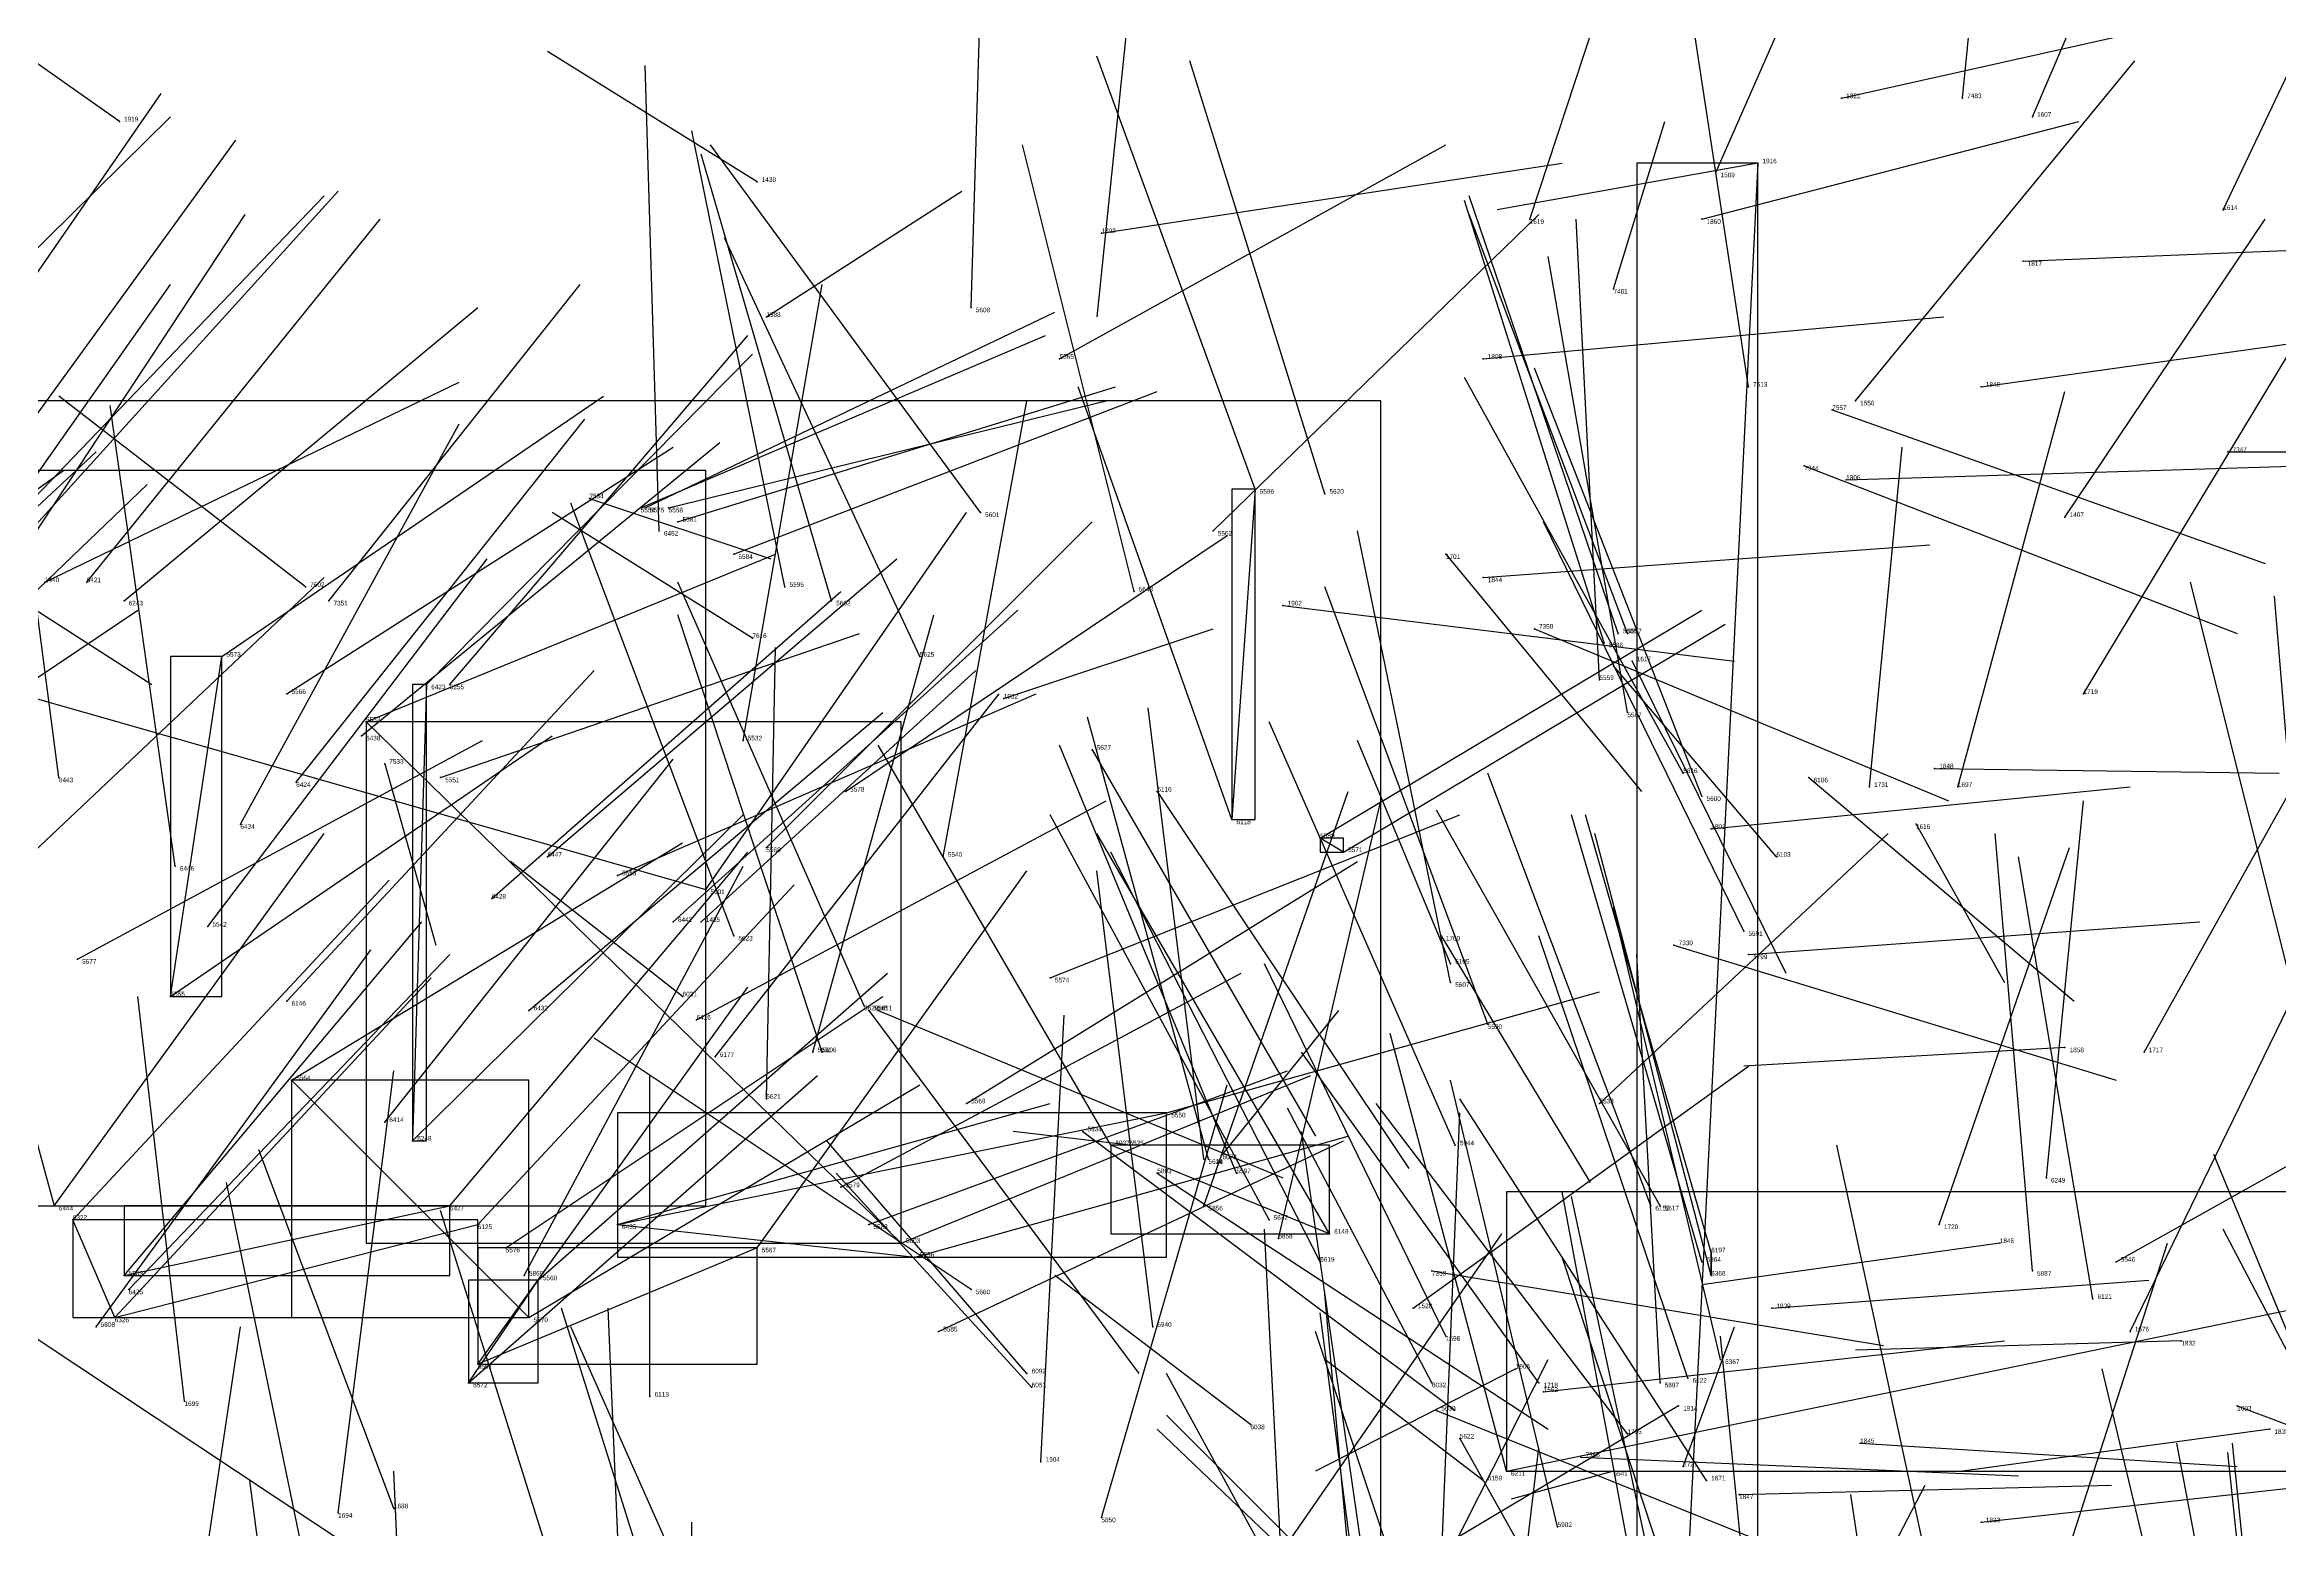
# Model space of a CAD drawing. Extents: x 59.1 to 70.8, y 600.3 to 605.1.
# Drawn here: x 67.192 to 67.6721, y 604.1285 to 604.4475 of the extents above; entities that cross this region are included whole.
import ezdxf

# ---------------------------------------------------------------- set-up
doc = ezdxf.new("R2010")
doc.units = 0
for name, color, linetype in [('Clients', 3, 'CONTINUOUS'), ('Facilities', 3, 'CONTINUOUS'), ('Facilities_lines', 3, 'CONTINUOUS'), ('Min_max_boxes', 1, 'CONTINUOUS'), ('Normals', 1, 'CONTINUOUS'), ('Source_points', 5, 'CONTINUOUS'), ('Text', 3, 'CONTINUOUS')]:
    doc.layers.add(name, color=color, linetype=linetype)

msp = doc.modelspace()

# ---------------------------------------------------------------- linework, layer by layer
at = {"layer": 'Clients', "color": 5}
for p in [(67.23, 604.316, 454.893), (67.261, 604.302, 454.747), (67.447, 604.281, 453.86), (67.466, 604.277, 454.606), (67.334, 604.266, 455.063), (67.433, 604.218, 454.636), (67.271, 604.212, 455.324), (67.421, 604.211, 453.568), (67.194, 604.198, 455.51), (67.279, 604.198, 455.25), (67.198, 604.195, 455.164), (67.285, 604.194, 455.182), (67.55, 604.188, 453.77), (67.379, 604.187, 454.679), (67.298, 604.182, 454.905), (67.296, 604.174, 454.783), (67.285, 604.164, 454.964)]:
    msp.add_point(p, dxfattribs=at)
at = {"layer": 'Facilities', "color": 3}
for p in [(67.578, 604.436, 448.602), (67.604, 604.436, 459.03), (67.208, 604.431, 449.168), (67.619, 604.432, 452.947), (67.345, 604.418, 451.651), (67.551, 604.42, 452.876), (67.56, 604.422, 449.364), (67.511, 604.41, 452.859), (67.548, 604.41, 448.665), (67.66, 604.412, 452.912), (67.419, 604.407, 448.447), (67.617, 604.401, 448.368), (67.529, 604.395, 459.02), (67.347, 604.389, 451.007), (67.391, 604.391, 454.457), (67.41, 604.38, 454.617), (67.501, 604.38, 448.396), (67.558, 604.374, 458.954), (67.581, 604.371, 453.103), (67.608, 604.374, 448.6), (67.576, 604.369, 461.947), (67.57, 604.357, 461.733), (67.661, 604.36, 461.156), (67.452, 604.352, 454.315), (67.467, 604.351, 454.172), (67.579, 604.354, 448.446), (67.309, 604.35, 462.279), (67.32, 604.348, 454.743), (67.321, 604.348, 454.824), (67.326, 604.348, 454.668), (67.393, 604.347, 454.388), (67.626, 604.346, 452.81), (67.324, 604.343, 455.745), (67.328, 604.345, 454.592), (67.443, 604.343, 454.51), (67.34, 604.338, 454.521), (67.493, 604.338, 452.808), (67.192, 604.332, 451.584), (67.201, 604.332, 455.196), (67.501, 604.333, 448.516), (67.209, 604.328, 455.04), (67.248, 604.331, 458.717), (67.253, 604.328, 461.861), (67.351, 604.331, 454.446), (67.361, 604.328, 454.373), (67.426, 604.33, 454.244), (67.458, 604.327, 449.137), (67.512, 604.322, 461.434), (67.344, 604.32, 458.792), (67.527, 604.319, 454.376), (67.53, 604.321, 454.187), (67.532, 604.321, 454.28), (67.38, 604.316, 454.301), (67.533, 604.315, 452.743), (67.244, 604.308, 454.822), (67.274, 604.31, 455.109), (67.279, 604.31, 455.015), (67.526, 604.311, 454.491), (67.63, 604.308, 452.739), (67.398, 604.307, 450.871), (67.532, 604.304, 454.423), (67.26, 604.299, 455.313), (67.342, 604.298, 455.793), (67.265, 604.293, 462.482), (67.417, 604.296, 454.004), (67.195, 604.29, 455.695), (67.246, 604.289, 455.418), (67.277, 604.29, 454.678), (67.544, 604.291, 454.15), (67.571, 604.29, 457.759), (67.598, 604.292, 448.657), (67.364, 604.287, 454.849), (67.431, 604.287, 453.934), (67.548, 604.286, 454.215), (67.584, 604.288, 452.679), (67.603, 604.288, 452.668), (67.234, 604.28, 455.524), (67.55, 604.279, 448.488), (67.594, 604.28, 452.987), (67.347, 604.275, 454.958), (67.471, 604.274, 454.599), (67.22, 604.271, 455.632), (67.3, 604.273, 455.252), (67.315, 604.269, 454.536), (67.385, 604.273, 455.81), (67.564, 604.273, 457.641), (67.288, 604.264, 455.354), (67.227, 604.258, 455.544), (67.327, 604.259, 455.164), (67.333, 604.259, 451.664), (67.34, 604.256, 454.464), (67.492, 604.256, 452.808), (67.557, 604.257, 454.157), (67.199, 604.251, 454.967), (67.494, 604.25, 457.692), (67.542, 604.254, 461.869), (67.558, 604.252, 448.445), (67.408, 604.247, 454.779), (67.494, 604.246, 454.457), (67.219, 604.243, 454.894), (67.244, 604.242, 455.471), (67.329, 604.243, 457.317), (67.368, 604.241, 454.321), (67.296, 604.24, 455.283), (67.332, 604.238, 455.102), (67.369, 604.24, 454.168), (67.371, 604.24, 454.396), (67.502, 604.237, 454.388), (67.357, 604.231, 454.417), (67.359, 604.231, 454.356), (67.626, 604.232, 448.669), (67.643, 604.231, 452.584), (67.336, 604.23, 455.032), (67.245, 604.225, 454.827), (67.347, 604.221, 454.476), (67.39, 604.22, 454.855), (67.526, 604.22, 455.859), (67.265, 604.216, 455.401), (67.415, 604.214, 453.642), (67.425, 604.211, 455.849), (67.441, 604.208, 454.499), (67.442, 604.208, 454.433), (67.445, 604.209, 457.806), (67.495, 604.211, 453.648), (67.363, 604.202, 454.551), (67.431, 604.205, 453.494), (67.448, 604.205, 454.363), (67.622, 604.204, 456.636), (67.441, 604.198, 453.423), (67.537, 604.198, 453.641), (67.539, 604.198, 454.106), (67.315, 604.194, 454.659), (67.369, 604.194, 454.749), (67.455, 604.195, 454.293), (67.599, 604.194, 452.53), (67.291, 604.189, 454.771), (67.345, 604.189, 454.982), (67.376, 604.19, 454.612), (67.457, 604.191, 453.349), (67.468, 604.192, 453.572), (67.612, 604.19, 448.672), (67.209, 604.183, 455.231), (67.295, 604.183, 455.044), (67.466, 604.186, 454.225), (67.49, 604.184, 461.441), (67.548, 604.186, 453.704), (67.55, 604.183, 453.836), (67.619, 604.184, 453.448), (67.637, 604.186, 455.805), (67.21, 604.18, 455.299), (67.391, 604.18, 454.081), (67.632, 604.178, 453.528), (67.207, 604.174, 455.182), (67.486, 604.176, 453.206), (67.563, 604.176, 448.56), (67.203, 604.172, 455.245), (67.384, 604.171, 454.628), (67.43, 604.172, 453.792), (67.493, 604.17, 452.753), (67.64, 604.171, 452.465), (67.651, 604.169, 448.61), (67.552, 604.165, 453.643), (67.283, 604.16, 454.903), (67.403, 604.162, 457.563), (67.404, 604.159, 457.493), (67.49, 604.16, 457.364), (67.508, 604.163, 449.257), (67.513, 604.16, 452.605), (67.539, 604.16, 453.466), (67.545, 604.161, 453.554), (67.222, 604.156, 452.821), (67.322, 604.157, 457.877), (67.491, 604.154, 454.082), (67.514, 604.158, 453.138), (67.543, 604.155, 449.267), (67.663, 604.155, 452.857), (67.451, 604.151, 457.447), (67.532, 604.149, 452.535), (67.67, 604.15, 448.67), (67.496, 604.148, 454.013), (67.582, 604.147, 448.517), (67.406, 604.143, 449.099), (67.506, 604.141, 453.944), (67.522, 604.144, 461.278), (67.529, 604.141, 455.865), (67.544, 604.142, 452.839), (67.501, 604.139, 457.564), (67.549, 604.139, 452.462), (67.556, 604.136, 448.604), (67.255, 604.132, 452.87), (67.267, 604.133, 452.758), (67.419, 604.131, 453.265), (67.608, 604.13, 448.652), (67.517, 604.129, 453.873)]:
    msp.add_point(p, dxfattribs=at)
at = {"layer": 'Facilities_lines', "color": 3}
for p, q in [((67.56, 604.422, 449.364), (67.534, 603.898, 448.568)), ((67.479, 603.978, 452.59), (66.886, 604.371, 453.255)), ((67.452, 604.352, 454.315), (67.447, 604.281, 453.86)), ((67.162, 604.315, 455.448), (67.334, 604.266, 455.063)), ((67.162, 604.315, 455.448), (67.194, 604.198, 455.51)), ((67.219, 604.243, 454.894), (67.23, 604.316, 454.893)), ((67.274, 604.31, 455.109), (67.271, 604.212, 455.324)), ((67.376, 604.19, 454.612), (67.261, 604.302, 454.747)), ((67.471, 604.274, 454.599), (67.466, 604.277, 454.606)), ((67.245, 604.225, 454.827), (67.296, 604.174, 454.783)), ((67.315, 604.194, 454.659), (67.433, 604.218, 454.636)), ((67.468, 604.192, 453.572), (67.421, 604.211, 453.568)), ((67.209, 604.183, 455.231), (67.279, 604.198, 455.25)), ((67.506, 604.141, 453.944), (67.797, 604.201, 453.773)), ((67.207, 604.174, 455.182), (67.198, 604.195, 455.164)), ((67.207, 604.174, 455.182), (67.285, 604.194, 455.182)), ((67.315, 604.194, 454.659), (67.379, 604.187, 454.679)), ((67.345, 604.189, 454.982), (67.285, 604.164, 454.964)), ((67.55, 604.183, 453.836), (67.55, 604.188, 453.77)), ((67.283, 604.16, 454.903), (67.298, 604.182, 454.905))]:
    msp.add_line(p, q, dxfattribs=at)
at = {"layer": 'Min_max_boxes', "color": 1}
for p, q in [((67.56, 604.422, 448.568), (67.534, 604.422, 448.568)), ((67.534, 604.422, 448.568), (67.534, 603.898, 448.568)), ((67.56, 604.422, 449.364), (67.534, 604.422, 449.364)), ((67.534, 604.422, 449.364), (67.534, 603.898, 449.364)), ((67.534, 604.422, 448.568), (67.534, 604.422, 449.364)), ((67.56, 603.898, 448.568), (67.56, 604.422, 448.568)), ((67.56, 603.898, 449.364), (67.56, 604.422, 449.364)), ((67.56, 604.422, 448.568), (67.56, 604.422, 449.364)), ((67.479, 604.371, 452.56), (66.886, 604.371, 452.56)), ((67.479, 604.371, 453.255), (66.886, 604.371, 453.255)), ((67.479, 603.971, 452.56), (67.479, 604.371, 452.56)), ((67.479, 603.971, 453.255), (67.479, 604.371, 453.255)), ((67.479, 604.371, 452.56), (67.479, 604.371, 453.255)), ((67.334, 604.356, 455.063), (67.161, 604.356, 455.063)), ((67.334, 604.356, 455.51), (67.161, 604.356, 455.51)), ((67.334, 604.198, 455.063), (67.334, 604.356, 455.063)), ((67.334, 604.198, 455.51), (67.334, 604.356, 455.51)), ((67.334, 604.356, 455.063), (67.334, 604.356, 455.51)), ((67.452, 604.352, 453.86), (67.447, 604.352, 453.86)), ((67.447, 604.352, 453.86), (67.447, 604.281, 453.86)), ((67.452, 604.352, 454.315), (67.447, 604.352, 454.315)), ((67.447, 604.352, 454.315), (67.447, 604.281, 454.315)), ((67.447, 604.352, 453.86), (67.447, 604.352, 454.315)), ((67.452, 604.281, 453.86), (67.452, 604.352, 453.86)), ((67.452, 604.281, 454.315), (67.452, 604.352, 454.315)), ((67.452, 604.352, 453.86), (67.452, 604.352, 454.315)), ((67.23, 604.316, 454.893), (67.219, 604.316, 454.893)), ((67.219, 604.316, 454.893), (67.219, 604.243, 454.893)), ((67.23, 604.316, 454.894), (67.219, 604.316, 454.894)), ((67.219, 604.316, 454.894), (67.219, 604.243, 454.894)), ((67.219, 604.316, 454.893), (67.219, 604.316, 454.894)), ((67.23, 604.243, 454.893), (67.23, 604.316, 454.893)), ((67.23, 604.243, 454.894), (67.23, 604.316, 454.894)), ((67.23, 604.316, 454.893), (67.23, 604.316, 454.894)), ((67.274, 604.31, 455.109), (67.271, 604.31, 455.109)), ((67.271, 604.31, 455.109), (67.271, 604.212, 455.109)), ((67.274, 604.31, 455.324), (67.271, 604.31, 455.324)), ((67.271, 604.31, 455.324), (67.271, 604.212, 455.324)), ((67.271, 604.31, 455.109), (67.271, 604.31, 455.324)), ((67.274, 604.212, 455.109), (67.274, 604.31, 455.109)), ((67.274, 604.212, 455.324), (67.274, 604.31, 455.324)), ((67.274, 604.31, 455.109), (67.274, 604.31, 455.324)), ((67.376, 604.302, 454.612), (67.261, 604.302, 454.612)), ((67.261, 604.302, 454.612), (67.261, 604.19, 454.612)), ((67.376, 604.302, 454.747), (67.261, 604.302, 454.747)), ((67.261, 604.302, 454.747), (67.261, 604.19, 454.747)), ((67.261, 604.302, 454.612), (67.261, 604.302, 454.747)), ((67.376, 604.19, 454.612), (67.376, 604.302, 454.612)), ((67.376, 604.19, 454.747), (67.376, 604.302, 454.747)), ((67.376, 604.302, 454.612), (67.376, 604.302, 454.747)), ((67.447, 604.281, 453.86), (67.452, 604.281, 453.86)), ((67.447, 604.281, 454.315), (67.452, 604.281, 454.315)), ((67.447, 604.281, 453.86), (67.447, 604.281, 454.315)), ((67.452, 604.281, 453.86), (67.452, 604.281, 454.315)), ((67.471, 604.277, 454.599), (67.466, 604.277, 454.599)), ((67.466, 604.277, 454.599), (67.466, 604.274, 454.599)), ((67.471, 604.277, 454.606), (67.466, 604.277, 454.606)), ((67.466, 604.277, 454.606), (67.466, 604.274, 454.606)), ((67.466, 604.277, 454.599), (67.466, 604.277, 454.606)), ((67.466, 604.274, 454.599), (67.471, 604.274, 454.599)), ((67.466, 604.274, 454.606), (67.471, 604.274, 454.606)), ((67.466, 604.274, 454.599), (67.466, 604.274, 454.606)), ((67.471, 604.274, 454.599), (67.471, 604.277, 454.599)), ((67.471, 604.274, 454.606), (67.471, 604.277, 454.606)), ((67.471, 604.277, 454.599), (67.471, 604.277, 454.606)), ((67.471, 604.274, 454.599), (67.471, 604.274, 454.606)), ((67.219, 604.243, 454.893), (67.23, 604.243, 454.893)), ((67.219, 604.243, 454.894), (67.23, 604.243, 454.894)), ((67.219, 604.243, 454.893), (67.219, 604.243, 454.894)), ((67.23, 604.243, 454.893), (67.23, 604.243, 454.894)), ((67.296, 604.225, 454.783), (67.245, 604.225, 454.783)), ((67.245, 604.225, 454.783), (67.245, 604.174, 454.783)), ((67.296, 604.225, 454.827), (67.245, 604.225, 454.827)), ((67.245, 604.225, 454.827), (67.245, 604.174, 454.827)), ((67.245, 604.225, 454.783), (67.245, 604.225, 454.827)), ((67.296, 604.174, 454.783), (67.296, 604.225, 454.783)), ((67.296, 604.174, 454.827), (67.296, 604.225, 454.827)), ((67.296, 604.225, 454.783), (67.296, 604.225, 454.827)), ((67.433, 604.218, 454.636), (67.315, 604.218, 454.636)), ((67.315, 604.218, 454.636), (67.315, 604.187, 454.636)), ((67.433, 604.218, 454.679), (67.315, 604.218, 454.679)), ((67.315, 604.218, 454.679), (67.315, 604.187, 454.679)), ((67.315, 604.218, 454.636), (67.315, 604.218, 454.679)), ((67.433, 604.187, 454.636), (67.433, 604.218, 454.636)), ((67.433, 604.187, 454.679), (67.433, 604.218, 454.679)), ((67.433, 604.218, 454.636), (67.433, 604.218, 454.679)), ((67.271, 604.212, 455.109), (67.274, 604.212, 455.109)), ((67.271, 604.212, 455.324), (67.274, 604.212, 455.324)), ((67.271, 604.212, 455.109), (67.271, 604.212, 455.324)), ((67.274, 604.212, 455.109), (67.274, 604.212, 455.324)), ((67.468, 604.211, 453.568), (67.421, 604.211, 453.568)), ((67.421, 604.211, 453.568), (67.421, 604.192, 453.568)), ((67.468, 604.211, 453.572), (67.421, 604.211, 453.572)), ((67.421, 604.211, 453.572), (67.421, 604.192, 453.572)), ((67.421, 604.211, 453.568), (67.421, 604.211, 453.572)), ((67.468, 604.192, 453.568), (67.468, 604.211, 453.568)), ((67.468, 604.192, 453.572), (67.468, 604.211, 453.572)), ((67.468, 604.211, 453.568), (67.468, 604.211, 453.572)), ((67.161, 604.198, 455.063), (67.334, 604.198, 455.063)), ((67.161, 604.198, 455.51), (67.334, 604.198, 455.51)), ((67.279, 604.198, 455.231), (67.209, 604.198, 455.231)), ((67.209, 604.198, 455.231), (67.209, 604.183, 455.231)), ((67.279, 604.198, 455.25), (67.209, 604.198, 455.25)), ((67.209, 604.198, 455.25), (67.209, 604.183, 455.25)), ((67.209, 604.198, 455.231), (67.209, 604.198, 455.25)), ((67.279, 604.183, 455.231), (67.279, 604.198, 455.231)), ((67.279, 604.183, 455.25), (67.279, 604.198, 455.25)), ((67.279, 604.198, 455.231), (67.279, 604.198, 455.25)), ((67.334, 604.198, 455.063), (67.334, 604.198, 455.51)), ((67.797, 604.201, 453.773), (67.506, 604.201, 453.773)), ((67.506, 604.201, 453.773), (67.506, 604.141, 453.773)), ((67.797, 604.201, 453.944), (67.506, 604.201, 453.944)), ((67.506, 604.201, 453.944), (67.506, 604.141, 453.944)), ((67.506, 604.201, 453.773), (67.506, 604.201, 453.944)), ((67.285, 604.195, 455.164), (67.198, 604.195, 455.164)), ((67.198, 604.195, 455.164), (67.198, 604.174, 455.164)), ((67.285, 604.195, 455.182), (67.198, 604.195, 455.182)), ((67.198, 604.195, 455.182), (67.198, 604.174, 455.182)), ((67.198, 604.195, 455.164), (67.198, 604.195, 455.182)), ((67.285, 604.174, 455.164), (67.285, 604.195, 455.164)), ((67.285, 604.174, 455.182), (67.285, 604.195, 455.182)), ((67.285, 604.195, 455.164), (67.285, 604.195, 455.182)), ((67.261, 604.19, 454.612), (67.376, 604.19, 454.612)), ((67.261, 604.19, 454.747), (67.376, 604.19, 454.747)), ((67.261, 604.19, 454.612), (67.261, 604.19, 454.747)), ((67.345, 604.189, 454.964), (67.285, 604.189, 454.964)), ((67.285, 604.189, 454.964), (67.285, 604.164, 454.964)), ((67.345, 604.189, 454.982), (67.285, 604.189, 454.982)), ((67.285, 604.189, 454.982), (67.285, 604.164, 454.982)), ((67.285, 604.189, 454.964), (67.285, 604.189, 454.982)), ((67.345, 604.164, 454.964), (67.345, 604.189, 454.964)), ((67.345, 604.164, 454.982), (67.345, 604.189, 454.982)), ((67.345, 604.189, 454.964), (67.345, 604.189, 454.982)), ((67.376, 604.19, 454.612), (67.376, 604.19, 454.747)), ((67.421, 604.192, 453.568), (67.468, 604.192, 453.568)), ((67.421, 604.192, 453.572), (67.468, 604.192, 453.572)), ((67.421, 604.192, 453.568), (67.421, 604.192, 453.572)), ((67.468, 604.192, 453.568), (67.468, 604.192, 453.572)), ((67.55, 604.183, 453.77), (67.55, 604.188, 453.77)), ((67.55, 604.188, 453.77), (67.55, 604.188, 453.77)), ((67.55, 604.188, 453.77), (67.55, 604.183, 453.77)), ((67.55, 604.183, 453.836), (67.55, 604.188, 453.836)), ((67.55, 604.188, 453.836), (67.55, 604.188, 453.836)), ((67.55, 604.188, 453.836), (67.55, 604.183, 453.836)), ((67.55, 604.188, 453.77), (67.55, 604.188, 453.836)), ((67.55, 604.188, 453.77), (67.55, 604.188, 453.836)), ((67.209, 604.183, 455.231), (67.279, 604.183, 455.231)), ((67.209, 604.183, 455.25), (67.279, 604.183, 455.25)), ((67.209, 604.183, 455.231), (67.209, 604.183, 455.25)), ((67.279, 604.183, 455.231), (67.279, 604.183, 455.25)), ((67.315, 604.187, 454.636), (67.433, 604.187, 454.636)), ((67.315, 604.187, 454.679), (67.433, 604.187, 454.679)), ((67.315, 604.187, 454.636), (67.315, 604.187, 454.679)), ((67.433, 604.187, 454.636), (67.433, 604.187, 454.679)), ((67.55, 604.183, 453.77), (67.55, 604.183, 453.77)), ((67.55, 604.183, 453.836), (67.55, 604.183, 453.836)), ((67.55, 604.183, 453.77), (67.55, 604.183, 453.836)), ((67.55, 604.183, 453.77), (67.55, 604.183, 453.836)), ((67.298, 604.182, 454.903), (67.283, 604.182, 454.903)), ((67.283, 604.182, 454.903), (67.283, 604.16, 454.903)), ((67.298, 604.182, 454.905), (67.283, 604.182, 454.905)), ((67.283, 604.182, 454.905), (67.283, 604.16, 454.905)), ((67.283, 604.182, 454.903), (67.283, 604.182, 454.905)), ((67.298, 604.16, 454.903), (67.298, 604.182, 454.903)), ((67.298, 604.16, 454.905), (67.298, 604.182, 454.905)), ((67.298, 604.182, 454.903), (67.298, 604.182, 454.905)), ((67.198, 604.174, 455.164), (67.285, 604.174, 455.164)), ((67.198, 604.174, 455.182), (67.285, 604.174, 455.182)), ((67.198, 604.174, 455.164), (67.198, 604.174, 455.182)), ((67.245, 604.174, 454.783), (67.296, 604.174, 454.783)), ((67.245, 604.174, 454.827), (67.296, 604.174, 454.827)), ((67.245, 604.174, 454.783), (67.245, 604.174, 454.827)), ((67.285, 604.174, 455.164), (67.285, 604.174, 455.182)), ((67.296, 604.174, 454.783), (67.296, 604.174, 454.827)), ((67.285, 604.164, 454.964), (67.345, 604.164, 454.964)), ((67.285, 604.164, 454.982), (67.345, 604.164, 454.982)), ((67.285, 604.164, 454.964), (67.285, 604.164, 454.982)), ((67.345, 604.164, 454.964), (67.345, 604.164, 454.982)), ((67.283, 604.16, 454.903), (67.298, 604.16, 454.903)), ((67.283, 604.16, 454.905), (67.298, 604.16, 454.905)), ((67.283, 604.16, 454.903), (67.283, 604.16, 454.905)), ((67.298, 604.16, 454.903), (67.298, 604.16, 454.905)), ((67.506, 604.141, 453.773), (67.797, 604.141, 453.773)), ((67.506, 604.141, 453.944), (67.797, 604.141, 453.944)), ((67.506, 604.141, 453.773), (67.506, 604.141, 453.944))]:
    msp.add_line(p, q, dxfattribs=at)
at = {"layer": 'Normals', "color": 1}
for p, q in [((67.604, 604.436, 459.03), (67.612, 604.517, 459.088)), ((67.619, 604.432, 452.947), (67.654, 604.514, 452.901)), ((67.551, 604.42, 452.876), (67.587, 604.502, 452.832)), ((67.391, 604.391, 454.457), (67.394, 604.491, 454.448)), ((67.66, 604.412, 452.912), (67.698, 604.492, 452.865)), ((67.511, 604.41, 452.859), (67.537, 604.489, 452.803)), ((67.558, 604.374, 458.954), (67.544, 604.466, 458.991)), ((67.425, 604.457, 452.99), (67.418, 604.389, 453.063)), ((67.578, 604.436, 448.602), (67.672, 604.457, 448.574)), ((67.208, 604.431, 449.168), (67.181, 604.45, 449.262)), ((67.345, 604.418, 451.651), (67.3, 604.446, 451.736)), ((67.324, 604.343, 455.745), (67.321, 604.443, 455.748)), ((67.452, 604.352, 454.315), (67.418, 604.445, 454.302)), ((67.467, 604.351, 454.172), (67.438, 604.444, 454.148)), ((67.581, 604.371, 453.103), (67.641, 604.444, 453.07)), ((67.161, 604.356, 455.49), (67.217, 604.437, 455.506)), ((67.149, 604.363, 455.566), (67.219, 604.432, 455.581)), ((67.351, 604.331, 454.446), (67.331, 604.429, 454.448)), ((67.529, 604.395, 459.02), (67.54, 604.431, 459.113)), ((67.548, 604.41, 448.665), (67.629, 604.431, 448.61)), ((67.175, 604.347, 455.419), (67.233, 604.427, 455.432)), ((67.361, 604.328, 454.373), (67.333, 604.424, 454.369)), ((67.393, 604.347, 454.388), (67.335, 604.426, 454.369)), ((67.426, 604.33, 454.244), (67.402, 604.426, 454.231)), ((67.41, 604.38, 454.617), (67.493, 604.426, 454.649)), ((67.419, 604.407, 448.447), (67.518, 604.422, 448.444)), ((67.56, 604.422, 449.364), (67.504, 604.412, 449.446)), ((67.183, 604.343, 455.343), (67.252, 604.415, 455.342)), ((67.188, 604.342, 455.268), (67.255, 604.416, 455.271)), ((67.347, 604.389, 451.007), (67.389, 604.416, 451.094)), ((67.527, 604.319, 454.376), (67.497, 604.414, 454.369)), ((67.53, 604.321, 454.187), (67.498, 604.415, 454.175)), ((67.181, 604.329, 455.531), (67.235, 604.411, 455.547)), ((67.201, 604.332, 455.196), (67.264, 604.41, 455.202)), ((67.443, 604.343, 454.51), (67.513, 604.411, 454.531)), ((67.532, 604.321, 454.28), (67.498, 604.411, 454.253)), ((67.526, 604.311, 454.491), (67.521, 604.41, 454.501)), ((67.626, 604.346, 452.81), (67.669, 604.41, 452.746)), ((67.38, 604.316, 454.301), (67.338, 604.406, 454.287)), ((67.617, 604.401, 448.368), (67.715, 604.405, 448.386)), ((67.532, 604.304, 454.423), (67.515, 604.402, 454.429)), ((67.162, 604.315, 455.448), (67.219, 604.396, 455.463)), ((67.253, 604.328, 461.861), (67.307, 604.396, 461.911)), ((67.342, 604.298, 455.793), (67.359, 604.396, 455.805)), ((67.195, 604.29, 455.695), (67.182, 604.389, 455.685)), ((67.209, 604.328, 455.04), (67.285, 604.391, 455.053)), ((67.321, 604.348, 454.824), (67.409, 604.39, 454.847)), ((67.501, 604.38, 448.396), (67.6, 604.389, 448.383)), ((67.279, 604.31, 455.015), (67.343, 604.385, 455.029)), ((67.32, 604.348, 454.743), (67.407, 604.385, 454.774)), ((67.608, 604.374, 448.6), (67.694, 604.386, 448.551)), ((67.274, 604.31, 455.109), (67.344, 604.381, 455.119)), ((67.63, 604.308, 452.739), (67.674, 604.381, 452.687)), ((67.192, 604.332, 451.584), (67.281, 604.375, 451.6)), ((67.544, 604.291, 454.15), (67.497, 604.376, 454.126)), ((67.548, 604.286, 454.215), (67.512, 604.378, 454.198)), ((67.248, 604.331, 458.717), (67.195, 604.372, 458.791)), ((67.22, 604.271, 455.632), (67.206, 604.37, 455.629)), ((67.23, 604.316, 454.893), (67.312, 604.372, 454.904)), ((67.326, 604.348, 454.668), (67.42, 604.371, 454.691)), ((67.328, 604.345, 454.592), (67.422, 604.374, 454.608)), ((67.34, 604.338, 454.521), (67.431, 604.373, 454.544)), ((67.385, 604.273, 455.81), (67.403, 604.371, 455.821)), ((67.447, 604.281, 453.86), (67.414, 604.374, 453.847)), ((67.603, 604.288, 452.668), (67.626, 604.373, 452.621)), ((67.234, 604.28, 455.524), (67.281, 604.366, 455.543)), ((67.246, 604.289, 455.418), (67.308, 604.367, 455.419)), ((67.576, 604.369, 461.947), (67.669, 604.336, 461.959)), ((67.134, 604.362, 457.467), (67.215, 604.31, 457.442)), ((67.244, 604.308, 454.822), (67.327, 604.361, 454.84)), ((67.26, 604.299, 455.313), (67.337, 604.362, 455.323)), ((67.584, 604.288, 452.679), (67.591, 604.361, 452.611)), ((67.116, 604.299, 455.403), (67.196, 604.356, 455.423)), ((67.13, 604.292, 455.331), (67.203, 604.36, 455.336)), ((67.57, 604.357, 461.733), (67.663, 604.321, 461.739)), ((67.579, 604.354, 448.446), (67.677, 604.357, 448.428)), ((67.661, 604.36, 461.156), (67.761, 604.36, 461.153)), ((67.142, 604.284, 455.255), (67.214, 604.353, 455.261)), ((67.344, 604.32, 458.792), (67.301, 604.347, 458.878)), ((67.34, 604.256, 454.464), (67.305, 604.349, 454.472)), ((67.309, 604.35, 462.279), (67.348, 604.337, 462.37)), ((67.334, 604.266, 455.063), (67.39, 604.347, 455.077)), ((67.347, 604.275, 454.958), (67.417, 604.345, 454.97)), ((67.364, 604.287, 454.849), (67.446, 604.342, 454.865)), ((67.494, 604.246, 454.457), (67.474, 604.343, 454.469)), ((67.557, 604.257, 454.157), (67.514, 604.345, 454.136)), ((67.227, 604.258, 455.544), (67.287, 604.337, 455.558)), ((67.261, 604.302, 454.747), (67.349, 604.338, 454.778)), ((67.3, 604.273, 455.252), (67.375, 604.337, 455.267)), ((67.493, 604.338, 452.808), (67.535, 604.287, 452.883)), ((67.501, 604.333, 448.516), (67.597, 604.34, 448.49)), ((67.18, 604.265, 455.038), (67.252, 604.333, 455.05)), ((67.368, 604.241, 454.321), (67.328, 604.332, 454.308)), ((67.677, 604.236, 453.695), (67.653, 604.332, 453.679)), ((67.288, 604.264, 455.354), (67.363, 604.33, 455.354)), ((67.458, 604.327, 449.137), (67.555, 604.315, 449.158)), ((67.502, 604.237, 454.388), (67.467, 604.331, 454.387)), ((67.679, 604.233, 453.54), (67.671, 604.329, 453.512)), ((67.142, 604.279, 451.288), (67.212, 604.326, 451.342)), ((67.327, 604.259, 455.164), (67.401, 604.326, 455.174)), ((67.359, 604.231, 454.356), (67.328, 604.325, 454.343)), ((67.357, 604.231, 454.417), (67.383, 604.325, 454.438)), ((67.398, 604.307, 450.871), (67.443, 604.322, 450.959)), ((67.466, 604.277, 454.606), (67.548, 604.326, 454.634)), ((67.471, 604.274, 454.599), (67.553, 604.323, 454.627)), ((67.512, 604.322, 461.434), (67.601, 604.285, 461.46)), ((67.277, 604.29, 454.678), (67.367, 604.321, 454.708)), ((67.347, 604.221, 454.476), (67.349, 604.318, 454.498)), ((67.244, 604.242, 455.471), (67.31, 604.313, 455.495)), ((67.333, 604.259, 451.664), (67.392, 604.313, 451.605)), ((67.564, 604.273, 457.641), (67.529, 604.314, 457.725)), ((67.533, 604.315, 452.743), (67.566, 604.248, 452.81)), ((67.315, 604.269, 454.536), (67.405, 604.308, 454.557)), ((67.336, 604.23, 455.032), (67.397, 604.308, 455.044)), ((67.643, 604.231, 452.584), (67.686, 604.308, 452.536)), ((67.296, 604.24, 455.283), (67.372, 604.304, 455.294)), ((67.442, 604.208, 454.433), (67.416, 604.303, 454.45)), ((67.441, 604.208, 454.499), (67.429, 604.305, 454.52)), ((67.199, 604.251, 454.967), (67.286, 604.298, 454.98)), ((67.219, 604.243, 454.894), (67.301, 604.299, 454.905)), ((67.495, 604.211, 453.648), (67.455, 604.302, 453.639)), ((67.494, 604.25, 457.692), (67.474, 604.298, 457.778)), ((67.265, 604.216, 455.401), (67.327, 604.294, 455.399)), ((67.265, 604.293, 462.482), (67.276, 604.254, 462.573)), ((67.421, 604.211, 453.568), (67.371, 604.297, 453.563)), ((67.448, 604.205, 454.363), (67.41, 604.297, 454.355)), ((67.417, 604.296, 454.004), (67.465, 604.213, 454.032)), ((67.537, 604.198, 453.641), (67.502, 604.291, 453.635)), ((67.571, 604.29, 457.759), (67.628, 604.242, 457.825)), ((67.598, 604.292, 448.657), (67.672, 604.291, 448.59)), ((67.332, 604.238, 455.102), (67.42, 604.285, 455.11)), ((67.431, 604.287, 453.934), (67.485, 604.206, 453.956)), ((67.441, 604.198, 453.423), (67.472, 604.287, 453.39)), ((67.457, 604.191, 453.349), (67.479, 604.285, 453.322)), ((67.55, 604.279, 448.488), (67.64, 604.288, 448.446)), ((67.622, 604.204, 456.636), (67.63, 604.285, 456.578)), ((67.271, 604.212, 455.324), (67.342, 604.282, 455.333)), ((67.408, 604.247, 454.779), (67.496, 604.282, 454.813)), ((67.455, 604.195, 454.293), (67.408, 604.282, 454.276)), ((67.539, 604.198, 454.106), (67.491, 604.283, 454.085)), ((67.548, 604.186, 453.704), (67.52, 604.282, 453.7)), ((67.55, 604.188, 453.77), (67.523, 604.282, 453.749)), ((67.594, 604.28, 452.987), (67.613, 604.246, 453.079)), ((67.194, 604.198, 455.51), (67.252, 604.278, 455.525)), ((67.245, 604.225, 454.827), (67.329, 604.276, 454.846)), ((67.279, 604.198, 455.25), (67.343, 604.274, 455.256)), ((67.468, 604.192, 453.572), (67.418, 604.278, 453.567)), ((67.466, 604.186, 454.225), (67.421, 604.274, 454.21)), ((67.55, 604.183, 453.836), (67.525, 604.278, 453.816)), ((67.526, 604.22, 455.859), (67.588, 604.278, 455.806)), ((67.599, 604.194, 452.53), (67.627, 604.275, 452.479)), ((67.619, 604.184, 453.448), (67.611, 604.278, 453.415)), ((67.329, 604.243, 457.317), (67.292, 604.272, 457.405)), ((67.295, 604.183, 455.044), (67.342, 604.271, 455.054)), ((67.345, 604.189, 454.982), (67.403, 604.27, 454.994)), ((67.39, 604.22, 454.855), (67.474, 604.272, 454.87)), ((67.43, 604.172, 453.792), (67.418, 604.27, 453.778)), ((67.632, 604.178, 453.528), (67.616, 604.273, 453.501)), ((67.198, 604.195, 455.164), (67.266, 604.268, 455.171)), ((67.285, 604.194, 455.182), (67.353, 604.267, 455.189)), ((67.552, 604.165, 453.643), (67.529, 604.262, 453.64)), ((67.209, 604.183, 455.231), (67.273, 604.259, 455.237)), ((67.492, 604.256, 452.808), (67.524, 604.203, 452.886)), ((67.545, 604.161, 453.554), (67.513, 604.256, 453.553)), ((67.558, 604.252, 448.445), (67.655, 604.259, 448.421)), ((67.203, 604.172, 455.245), (67.262, 604.253, 455.25)), ((67.21, 604.18, 455.299), (67.279, 604.252, 455.311)), ((67.493, 604.17, 452.753), (67.454, 604.25, 452.799)), ((67.539, 604.16, 453.466), (67.534, 604.252, 453.427)), ((67.542, 604.254, 461.869), (67.637, 604.225, 461.882)), ((67.207, 604.174, 455.182), (67.275, 604.247, 455.189)), ((67.285, 604.164, 454.964), (67.343, 604.245, 454.976)), ((67.298, 604.182, 454.905), (67.373, 604.248, 454.912)), ((67.363, 604.202, 454.551), (67.449, 604.248, 454.571)), ((67.64, 604.171, 452.465), (67.678, 604.249, 452.415)), ((67.222, 604.156, 452.821), (67.212, 604.243, 452.773)), ((67.291, 604.189, 454.771), (67.372, 604.243, 454.796)), ((67.433, 604.218, 454.636), (67.526, 604.244, 454.663)), ((67.369, 604.24, 454.168), (67.427, 604.162, 454.193)), ((67.371, 604.24, 454.396), (67.458, 604.204, 454.43)), ((67.406, 604.143, 449.099), (67.411, 604.239, 449.072)), ((67.445, 604.209, 457.806), (67.47, 604.24, 457.898)), ((67.391, 604.18, 454.081), (67.31, 604.234, 454.058)), ((67.513, 604.16, 452.605), (67.462, 604.231, 452.558)), ((67.506, 604.141, 453.944), (67.481, 604.235, 453.92)), ((67.626, 604.232, 448.669), (67.557, 604.228, 448.741)), ((67.255, 604.132, 452.87), (67.267, 604.227, 452.84)), ((67.283, 604.16, 454.903), (67.358, 604.226, 454.91)), ((67.322, 604.157, 457.877), (67.322, 604.226, 457.949)), ((67.369, 604.194, 454.749), (67.459, 604.227, 454.778)), ((67.376, 604.19, 454.612), (67.464, 604.226, 454.642)), ((67.486, 604.176, 453.206), (67.558, 604.228, 453.251)), ((67.296, 604.174, 454.783), (67.38, 604.224, 454.803)), ((67.419, 604.131, 453.265), (67.446, 604.224, 453.241)), ((67.517, 604.129, 453.873), (67.494, 604.225, 453.855)), ((67.549, 604.139, 452.462), (67.496, 604.221, 452.444)), ((67.637, 604.186, 455.805), (67.703, 604.223, 455.74)), ((67.315, 604.194, 454.659), (67.408, 604.22, 454.685)), ((67.49, 604.16, 457.364), (67.459, 604.219, 457.439)), ((67.532, 604.149, 452.535), (67.478, 604.22, 452.489)), ((67.492, 604.12, 449.163), (67.496, 604.218, 449.181)), ((67.403, 604.162, 457.563), (67.36, 604.212, 457.638)), ((67.379, 604.187, 454.679), (67.472, 604.213, 454.705)), ((67.384, 604.171, 454.628), (67.471, 604.212, 454.654)), ((67.425, 604.211, 455.849), (67.4, 604.214, 455.946)), ((67.415, 604.214, 453.642), (67.495, 604.154, 453.648)), ((67.476, 604.117, 453.85), (67.462, 604.214, 453.833)), ((67.267, 604.133, 452.758), (67.238, 604.21, 452.701)), ((67.598, 604.114, 452.38), (67.577, 604.211, 452.368)), ((67.694, 604.122, 453.244), (67.658, 604.209, 453.209)), ((67.249, 604.116, 452.742), (67.231, 604.203, 452.695)), ((67.404, 604.159, 457.493), (67.362, 604.205, 457.571)), ((67.431, 604.205, 453.494), (67.515, 604.15, 453.493)), ((67.304, 604.111, 452.689), (67.277, 604.197, 452.646)), ((67.536, 604.104, 453.734), (67.518, 604.201, 453.718)), ((67.541, 604.102, 453.667), (67.52, 604.2, 453.667)), ((67.459, 604.096, 453.783), (67.454, 604.193, 453.76)), ((67.705, 604.107, 453.239), (67.66, 604.193, 453.214)), ((67.449, 604.111, 453.047), (67.505, 604.192, 453.067)), ((67.612, 604.19, 448.672), (67.548, 604.181, 448.749)), ((67.619, 604.1, 452.252), (67.648, 604.19, 452.219)), ((67.451, 604.151, 457.447), (67.409, 604.183, 457.532)), ((67.49, 604.184, 461.441), (67.587, 604.168, 461.46)), ((67.549, 604.093, 453.598), (67.518, 604.187, 453.587)), ((67.476, 604.08, 453.713), (67.467, 604.179, 453.705)), ((67.563, 604.176, 448.56), (67.644, 604.182, 448.501)), ((67.33, 604.09, 452.674), (67.303, 604.176, 452.631)), ((67.317, 604.083, 452.77), (67.313, 604.176, 452.733)), ((67.476, 604.098, 452.824), (67.466, 604.175, 452.887)), ((67.22, 604.078, 452.817), (67.234, 604.172, 452.787)), ((67.341, 604.091, 452.624), (67.305, 604.172, 452.577)), ((67.493, 604.087, 452.677), (67.465, 604.171, 452.63)), ((67.514, 604.158, 453.138), (67.613, 604.169, 453.136)), ((67.544, 604.142, 452.839), (67.555, 604.172, 452.934)), ((67.561, 604.078, 453.465), (67.552, 604.17, 453.427)), ((67.651, 604.169, 448.61), (67.581, 604.167, 448.682)), ((67.501, 604.139, 457.564), (67.467, 604.165, 457.655)), ((67.479, 604.094, 452.749), (67.515, 604.165, 452.688)), ((67.481, 604.074, 453.644), (67.433, 604.162, 453.642)), ((67.508, 604.163, 449.257), (67.465, 604.141, 449.344)), ((67.656, 604.071, 453.343), (67.634, 604.163, 453.31)), ((67.491, 604.154, 454.082), (67.583, 604.117, 454.098)), ((67.543, 604.155, 449.267), (67.496, 604.127, 449.351)), ((67.663, 604.155, 452.857), (67.727, 604.131, 452.93)), ((67.497, 604.087, 452.526), (67.431, 604.15, 452.485)), ((67.501, 604.085, 452.452), (67.433, 604.153, 452.424)), ((67.67, 604.15, 448.67), (67.604, 604.141, 448.745)), ((67.496, 604.148, 454.013), (67.543, 604.064, 454.041)), ((67.501, 604.047, 449.166), (67.513, 604.146, 449.168)), ((67.582, 604.147, 448.517), (67.663, 604.142, 448.458)), ((67.668, 604.053, 453.273), (67.65, 604.147, 453.245)), ((67.671, 604.05, 453.208), (67.661, 604.145, 453.179)), ((67.672, 604.048, 453.142), (67.662, 604.147, 453.13)), ((67.271, 604.048, 452.755), (67.267, 604.141, 452.718)), ((67.529, 604.141, 455.865), (67.507, 604.135, 455.962)), ((67.522, 604.144, 461.278), (67.616, 604.14, 461.311)), ((67.248, 604.049, 452.734), (67.236, 604.139, 452.692)), ((67.551, 604.052, 460.897), (67.596, 604.138, 460.873)), ((67.556, 604.136, 448.604), (67.636, 604.138, 448.544)), ((67.594, 604.042, 453.321), (67.58, 604.136, 453.291)), ((67.608, 604.13, 448.652), (67.68, 604.138, 448.584)), ((67.33, 604.054, 457.886), (67.331, 604.13, 457.951))]:
    msp.add_line(p, q, dxfattribs=at)
at = {"layer": 'Source_points', "color": 5}
for p in [(67.578, 604.436, 448.602), (67.604, 604.436, 459.03), (67.208, 604.431, 449.168), (67.619, 604.432, 452.947), (67.345, 604.418, 451.651), (67.551, 604.42, 452.876), (67.56, 604.422, 449.364), (67.511, 604.41, 452.859), (67.548, 604.41, 448.665), (67.66, 604.412, 452.912), (67.419, 604.407, 448.447), (67.617, 604.401, 448.368), (67.529, 604.395, 459.02), (67.347, 604.389, 451.007), (67.391, 604.391, 454.457), (67.41, 604.38, 454.617), (67.501, 604.38, 448.396), (67.558, 604.374, 458.954), (67.581, 604.371, 453.103), (67.608, 604.374, 448.6), (67.576, 604.369, 461.947), (67.57, 604.357, 461.733), (67.661, 604.36, 461.156), (67.452, 604.352, 454.315), (67.467, 604.351, 454.172), (67.579, 604.354, 448.446), (67.309, 604.35, 462.279), (67.32, 604.348, 454.743), (67.321, 604.348, 454.824), (67.326, 604.348, 454.668), (67.393, 604.347, 454.388), (67.626, 604.346, 452.81), (67.324, 604.343, 455.745), (67.328, 604.345, 454.592), (67.443, 604.343, 454.51), (67.34, 604.338, 454.521), (67.493, 604.338, 452.808), (67.192, 604.332, 451.584), (67.201, 604.332, 455.196), (67.501, 604.333, 448.516), (67.209, 604.328, 455.04), (67.248, 604.331, 458.717), (67.253, 604.328, 461.861), (67.351, 604.331, 454.446), (67.361, 604.328, 454.373), (67.426, 604.33, 454.244), (67.458, 604.327, 449.137), (67.512, 604.322, 461.434), (67.344, 604.32, 458.792), (67.527, 604.319, 454.376), (67.53, 604.321, 454.187), (67.532, 604.321, 454.28), (67.23, 604.316, 454.893), (67.38, 604.316, 454.301), (67.533, 604.315, 452.743), (67.244, 604.308, 454.822), (67.274, 604.31, 455.109), (67.279, 604.31, 455.015), (67.526, 604.311, 454.491), (67.63, 604.308, 452.739), (67.398, 604.307, 450.871), (67.532, 604.304, 454.423), (67.26, 604.299, 455.313), (67.261, 604.302, 454.747), (67.342, 604.298, 455.793), (67.265, 604.293, 462.482), (67.417, 604.296, 454.004), (67.195, 604.29, 455.695), (67.246, 604.289, 455.418), (67.277, 604.29, 454.678), (67.544, 604.291, 454.15), (67.571, 604.29, 457.759), (67.598, 604.292, 448.657), (67.364, 604.287, 454.849), (67.431, 604.287, 453.934), (67.548, 604.286, 454.215), (67.584, 604.288, 452.679), (67.603, 604.288, 452.668), (67.234, 604.28, 455.524), (67.447, 604.281, 453.86), (67.55, 604.279, 448.488), (67.594, 604.28, 452.987), (67.347, 604.275, 454.958), (67.466, 604.277, 454.606), (67.471, 604.274, 454.599), (67.22, 604.271, 455.632), (67.3, 604.273, 455.252), (67.315, 604.269, 454.536), (67.385, 604.273, 455.81), (67.564, 604.273, 457.641), (67.334, 604.266, 455.063), (67.288, 604.264, 455.354), (67.227, 604.258, 455.544), (67.327, 604.259, 455.164), (67.333, 604.259, 451.664), (67.34, 604.256, 454.464), (67.492, 604.256, 452.808), (67.557, 604.257, 454.157), (67.199, 604.251, 454.967), (67.494, 604.25, 457.692), (67.542, 604.254, 461.869), (67.558, 604.252, 448.445), (67.408, 604.247, 454.779), (67.494, 604.246, 454.457), (67.219, 604.243, 454.894), (67.244, 604.242, 455.471), (67.329, 604.243, 457.317), (67.368, 604.241, 454.321), (67.296, 604.24, 455.283), (67.332, 604.238, 455.102), (67.369, 604.24, 454.168), (67.371, 604.24, 454.396), (67.502, 604.237, 454.388), (67.357, 604.231, 454.417), (67.359, 604.231, 454.356), (67.626, 604.232, 448.669), (67.643, 604.231, 452.584), (67.336, 604.23, 455.032), (67.245, 604.225, 454.827), (67.347, 604.221, 454.476), (67.39, 604.22, 454.855), (67.433, 604.218, 454.636), (67.526, 604.22, 455.859), (67.265, 604.216, 455.401), (67.271, 604.212, 455.324), (67.415, 604.214, 453.642), (67.421, 604.211, 453.568), (67.425, 604.211, 455.849), (67.441, 604.208, 454.499), (67.442, 604.208, 454.433), (67.445, 604.209, 457.806), (67.495, 604.211, 453.648), (67.363, 604.202, 454.551), (67.431, 604.205, 453.494), (67.448, 604.205, 454.363), (67.622, 604.204, 456.636), (67.194, 604.198, 455.51), (67.279, 604.198, 455.25), (67.441, 604.198, 453.423), (67.537, 604.198, 453.641), (67.539, 604.198, 454.106), (67.198, 604.195, 455.164), (67.285, 604.194, 455.182), (67.315, 604.194, 454.659), (67.369, 604.194, 454.749), (67.455, 604.195, 454.293), (67.599, 604.194, 452.53), (67.291, 604.189, 454.771), (67.345, 604.189, 454.982), (67.376, 604.19, 454.612), (67.457, 604.191, 453.349), (67.468, 604.192, 453.572), (67.55, 604.188, 453.77), (67.612, 604.19, 448.672), (67.209, 604.183, 455.231), (67.295, 604.183, 455.044), (67.379, 604.187, 454.679), (67.466, 604.186, 454.225), (67.49, 604.184, 461.441), (67.548, 604.186, 453.704), (67.55, 604.183, 453.836), (67.619, 604.184, 453.448), (67.637, 604.186, 455.805), (67.21, 604.18, 455.299), (67.298, 604.182, 454.905), (67.391, 604.18, 454.081), (67.632, 604.178, 453.528), (67.207, 604.174, 455.182), (67.296, 604.174, 454.783), (67.486, 604.176, 453.206), (67.563, 604.176, 448.56), (67.203, 604.172, 455.245), (67.384, 604.171, 454.628), (67.43, 604.172, 453.792), (67.493, 604.17, 452.753), (67.64, 604.171, 452.465), (67.651, 604.169, 448.61), (67.285, 604.164, 454.964), (67.552, 604.165, 453.643), (67.283, 604.16, 454.903), (67.403, 604.162, 457.563), (67.404, 604.159, 457.493), (67.49, 604.16, 457.364), (67.508, 604.163, 449.257), (67.513, 604.16, 452.605), (67.539, 604.16, 453.466), (67.545, 604.161, 453.554), (67.222, 604.156, 452.821), (67.322, 604.157, 457.877), (67.491, 604.154, 454.082), (67.514, 604.158, 453.138), (67.543, 604.155, 449.267), (67.663, 604.155, 452.857), (67.451, 604.151, 457.447), (67.532, 604.149, 452.535), (67.67, 604.15, 448.67), (67.496, 604.148, 454.013), (67.582, 604.147, 448.517), (67.406, 604.143, 449.099), (67.506, 604.141, 453.944), (67.522, 604.144, 461.278), (67.529, 604.141, 455.865), (67.544, 604.142, 452.839), (67.501, 604.139, 457.564), (67.549, 604.139, 452.462), (67.556, 604.136, 448.604), (67.255, 604.132, 452.87), (67.267, 604.133, 452.758), (67.419, 604.131, 453.265), (67.608, 604.13, 448.652), (67.517, 604.129, 453.873)]:
    msp.add_point(p, dxfattribs=at)

# ---------------------------------------------------------------- texts
at = {"layer": 'Text', "color": 3}
for s, p in [('1821', (67.579, 604.436, 448.602)), ('7483', (67.605, 604.436, 459.03)), ('1607', (67.62, 604.432, 452.947)), ('1919', (67.209, 604.431, 449.168)), ('1916', (67.561, 604.422, 449.364)), ('1438', (67.346, 604.418, 451.651)), ('1589', (67.552, 604.419, 452.876)), ('1614', (67.66, 604.412, 452.912)), ('1619', (67.511, 604.409, 452.859)), ('1860', (67.549, 604.409, 448.665)), ('1802', (67.419, 604.407, 448.447)), ('1817', (67.618, 604.4, 448.368)), ('7481', (67.529, 604.394, 459.02)), ('1388', (67.347, 604.389, 451.007)), ('5608', (67.392, 604.39, 454.457)), ('5565', (67.41, 604.38, 454.617)), ('1808', (67.502, 604.38, 448.396)), ('7613', (67.559, 604.374, 458.954)), ('1840', (67.609, 604.374, 448.6)), ('7557', (67.576, 604.369, 461.947)), ('1556', (67.582, 604.37, 453.103)), ('7347', (67.662, 604.36, 461.156)), ('7344', (67.57, 604.356, 461.733)), ('7534', (67.309, 604.35, 462.279)), ('5596', (67.453, 604.351, 454.315)), ('5620', (67.468, 604.351, 454.172)), ('1806', (67.579, 604.354, 448.446)), ('5554', (67.32, 604.347, 454.743)), ('5575', (67.322, 604.347, 454.824)), ('5558', (67.326, 604.347, 454.668)), ('5581', (67.329, 604.345, 454.592)), ('5601', (67.394, 604.346, 454.388)), ('1407', (67.627, 604.346, 452.81)), ('6452', (67.325, 604.342, 455.745)), ('5562', (67.444, 604.342, 454.51)), ('5584', (67.341, 604.337, 454.521)), ('1701', (67.493, 604.337, 452.808)), ('1440', (67.192, 604.332, 451.584)), ('6421', (67.201, 604.332, 455.196)), ('7602', (67.249, 604.331, 458.717)), ('5595', (67.352, 604.331, 454.446)), ('1844', (67.502, 604.332, 448.516)), ('6243', (67.21, 604.327, 455.04)), ('7351', (67.254, 604.327, 461.861)), ('5602', (67.362, 604.327, 454.373)), ('5643', (67.427, 604.33, 454.244)), ('1902', (67.459, 604.327, 449.137)), ('7350', (67.513, 604.322, 461.434)), ('5605', (67.531, 604.321, 454.187)), ('5557', (67.532, 604.321, 454.28)), ('5573', (67.231, 604.316, 454.893)), ('7616', (67.344, 604.32, 458.792)), ('5625', (67.38, 604.316, 454.301)), ('5586', (67.528, 604.318, 454.376)), ('1617', (67.534, 604.315, 452.743)), ('5566', (67.245, 604.308, 454.822)), ('6423', (67.275, 604.309, 455.109)), ('6255', (67.279, 604.309, 455.015)), ('1932', (67.398, 604.307, 450.871)), ('5559', (67.526, 604.311, 454.491)), ('1719', (67.63, 604.308, 452.739)), ('5552', (67.261, 604.302, 454.747)), ('5587', (67.532, 604.303, 454.423)), ('6438', (67.261, 604.298, 455.313)), ('5532', (67.343, 604.298, 455.793)), ('7533', (67.266, 604.293, 462.482)), ('5627', (67.418, 604.296, 454.004)), ('1848', (67.599, 604.292, 448.657)), ('6443', (67.195, 604.289, 455.695)), ('6424', (67.246, 604.288, 455.418)), ('5551', (67.278, 604.289, 454.678)), ('5616', (67.544, 604.291, 454.15)), ('6106', (67.572, 604.289, 457.759)), ('1731', (67.585, 604.288, 452.679)), ('1697', (67.603, 604.288, 452.668)), ('5578', (67.365, 604.287, 454.849)), ('6116', (67.431, 604.287, 453.934)), ('5600', (67.549, 604.285, 454.215)), ('6434', (67.234, 604.279, 455.524)), ('6118', (67.448, 604.28, 453.86)), ('1801', (67.55, 604.279, 448.488)), ('1616', (67.594, 604.279, 452.987)), ('6447', (67.3, 604.273, 455.252)), ('5568', (67.347, 604.274, 454.958)), ('5540', (67.386, 604.273, 455.81)), ('5580', (67.466, 604.277, 454.606)), ('5571', (67.472, 604.274, 454.599)), ('6103', (67.564, 604.273, 457.641)), ('6446', (67.221, 604.27, 455.632)), ('5553', (67.316, 604.269, 454.536)), ('6428', (67.288, 604.264, 455.354)), ('5901', (67.335, 604.265, 455.063)), ('6442', (67.328, 604.259, 455.164)), ('1435', (67.334, 604.259, 451.664)), ('5542', (67.228, 604.258, 455.544)), ('5623', (67.341, 604.255, 454.464)), ('1700', (67.493, 604.255, 452.808)), ('7330', (67.543, 604.254, 461.869)), ('5591', (67.558, 604.256, 454.157)), ('5577', (67.2, 604.25, 454.967)), ('6105', (67.495, 604.25, 457.692)), ('1799', (67.559, 604.251, 448.445)), ('5574', (67.409, 604.246, 454.779)), ('5607', (67.495, 604.245, 454.457)), ('5555', (67.219, 604.243, 454.894)), ('6146', (67.245, 604.241, 455.471)), ('6432', (67.297, 604.24, 455.283)), ('6031', (67.329, 604.243, 457.317)), ('5628', (67.368, 604.24, 454.321)), ('5645', (67.37, 604.24, 454.168)), ('5611', (67.371, 604.24, 454.396)), ('6416', (67.332, 604.238, 455.102)), ('5590', (67.502, 604.236, 454.388)), ('6177', (67.337, 604.23, 455.032)), ('5631', (67.358, 604.231, 454.417)), ('5606', (67.359, 604.231, 454.356)), ('1858', (67.627, 604.231, 448.669)), ('1717', (67.644, 604.231, 452.584)), ('5564', (67.246, 604.225, 454.827)), ('5621', (67.347, 604.221, 454.476)), ('5569', (67.391, 604.22, 454.855)), ('5538', (67.526, 604.22, 455.859)), ('6414', (67.266, 604.216, 455.401)), ('5550', (67.434, 604.217, 454.636)), ('6248', (67.272, 604.212, 455.324)), ('5934', (67.416, 604.214, 453.642)), ('5937', (67.422, 604.211, 453.568)), ('5535', (67.425, 604.211, 455.849)), ('5944', (67.496, 604.211, 453.648)), ('5618', (67.442, 604.207, 454.433)), ('5624', (67.442, 604.207, 454.499)), ('6078', (67.445, 604.208, 457.806)), ('5579', (67.364, 604.202, 454.551)), ('5893', (67.431, 604.205, 453.494)), ('5597', (67.448, 604.205, 454.363)), ('6249', (67.623, 604.203, 456.636)), ('6444', (67.195, 604.197, 455.51)), ('6427', (67.279, 604.197, 455.25)), ('5856', (67.442, 604.197, 453.423)), ('6155', (67.538, 604.197, 453.641)), ('5617', (67.54, 604.197, 454.106)), ('6322', (67.198, 604.195, 455.164)), ('6125', (67.285, 604.193, 455.182)), ('6435', (67.316, 604.193, 454.659)), ('5563', (67.37, 604.193, 454.749)), ('5632', (67.456, 604.195, 454.293)), ('6149', (67.469, 604.192, 453.572)), ('1720', (67.6, 604.193, 452.53)), ('5576', (67.291, 604.188, 454.771)), ('5567', (67.346, 604.188, 454.982)), ('5603', (67.377, 604.19, 454.612)), ('5556', (67.38, 604.187, 454.679)), ('5858', (67.457, 604.191, 453.349)), ('6197', (67.55, 604.188, 453.77)), ('1846', (67.612, 604.19, 448.672)), ('5803', (67.21, 604.183, 455.231)), ('5869', (67.296, 604.183, 455.044)), ('5560', (67.299, 604.182, 454.905)), ('5619', (67.466, 604.186, 454.225)), ('7359', (67.49, 604.183, 461.441)), ('6364', (67.549, 604.186, 453.704)), ('6368', (67.55, 604.183, 453.836)), ('5887', (67.62, 604.183, 453.448)), ('5546', (67.638, 604.186, 455.805)), ('6425', (67.21, 604.179, 455.299)), ('5660', (67.392, 604.179, 454.081)), ('6121', (67.633, 604.178, 453.528)), ('5808', (67.204, 604.172, 455.245)), ('6326', (67.207, 604.173, 455.182)), ('5570', (67.297, 604.173, 454.783)), ('5940', (67.431, 604.172, 453.792)), ('1528', (67.487, 604.176, 453.206)), ('1839', (67.564, 604.176, 448.56)), ('5585', (67.385, 604.171, 454.628)), ('1698', (67.493, 604.169, 452.753)), ('1676', (67.641, 604.171, 452.465)), ('1832', (67.651, 604.168, 448.61)), ('5561', (67.285, 604.163, 454.964)), ('1906', (67.508, 604.163, 449.257)), ('6367', (67.553, 604.164, 453.643)), ('5572', (67.284, 604.159, 454.903)), ('6092', (67.404, 604.162, 457.563)), ('6051', (67.404, 604.159, 457.493)), ('6032', (67.49, 604.159, 457.364)), ('1718', (67.514, 604.159, 452.605)), ('1562', (67.514, 604.158, 453.138)), ('5897', (67.54, 604.159, 453.466)), ('6122', (67.546, 604.16, 453.554)), ('1699', (67.222, 604.155, 452.821)), ('6113', (67.323, 604.157, 457.877)), ('5630', (67.492, 604.154, 454.082)), ('1914', (67.544, 604.154, 449.267)), ('1603', (67.663, 604.154, 452.857)), ('6038', (67.451, 604.15, 457.447)), ('5622', (67.496, 604.148, 454.013)), ('1705', (67.532, 604.149, 452.535)), ('1835', (67.671, 604.149, 448.67)), ('7356', (67.523, 604.144, 461.278)), ('1845', (67.582, 604.147, 448.517)), ('1904', (67.407, 604.143, 449.099)), ('6159', (67.502, 604.139, 457.564)), ('6211', (67.507, 604.14, 453.944)), ('5541', (67.529, 604.14, 455.865)), ('1721', (67.544, 604.142, 452.839)), ('1671', (67.55, 604.139, 452.462)), ('1847', (67.556, 604.135, 448.604)), ('1694', (67.255, 604.131, 452.87)), ('1688', (67.267, 604.133, 452.758)), ('5850', (67.419, 604.13, 453.265)), ('5982', (67.517, 604.129, 453.873)), ('1833', (67.609, 604.13, 448.652))]:
    msp.add_text(s, height=0.001, dxfattribs=at).set_placement(p)

doc.saveas('drawing.dxf')
